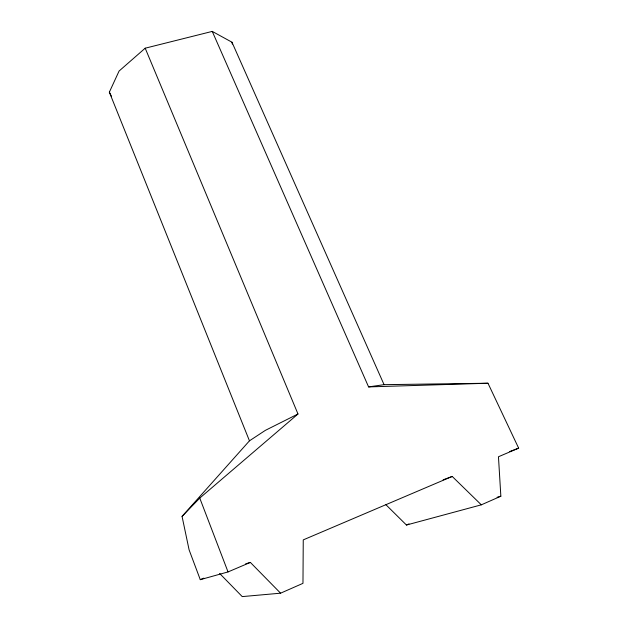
<?xml version="1.0" encoding="UTF-8"?>
<svg xmlns="http://www.w3.org/2000/svg" width="628" height="628" viewBox="0 0 628 628"><rect width="100%" height="100%" fill="white"/><g stroke="black" fill="none" stroke-linecap="round" stroke-linejoin="round"><path stroke-width="0.94" d="M481.315 504.834L452.215 476.448L303.253 539.884L302.971 583.341L280.59 593.185L250.36 562.413L228.035 571.927L200.277 579.668L189.099 549.853L182.057 516.397L249.457 440.825L109.351 92.167L119.077 71.05L145.194 48.199L212.256 31.4L231.96 42.202L384.069 384.666L487.987 383.237L518.65 448.156L498.459 456.752L500.854 496.23L481.315 504.834L406.449 525.032L385.914 504.716M182.057 516.397L199.759 498.09L297.986 414.001L145.194 48.199M249.457 440.825L265.385 430.345L297.986 414.001M406.449 525.032L409.009 523.917M200.277 579.668L203.872 578.137M509.567 451.595L518.65 448.156M443.132 479.808L452.215 476.448M245.674 563.818L250.36 562.413M497.101 497.274L500.854 496.23M212.256 31.4L368.589 386.911L384.069 384.666M280.59 593.185L242.235 596.6L219.619 573.442M368.589 386.911L487.987 383.237M109.351 92.167L111.533 96.414M199.759 498.09L228.035 571.927M231.96 42.202L232.336 44.093"/></g></svg>
